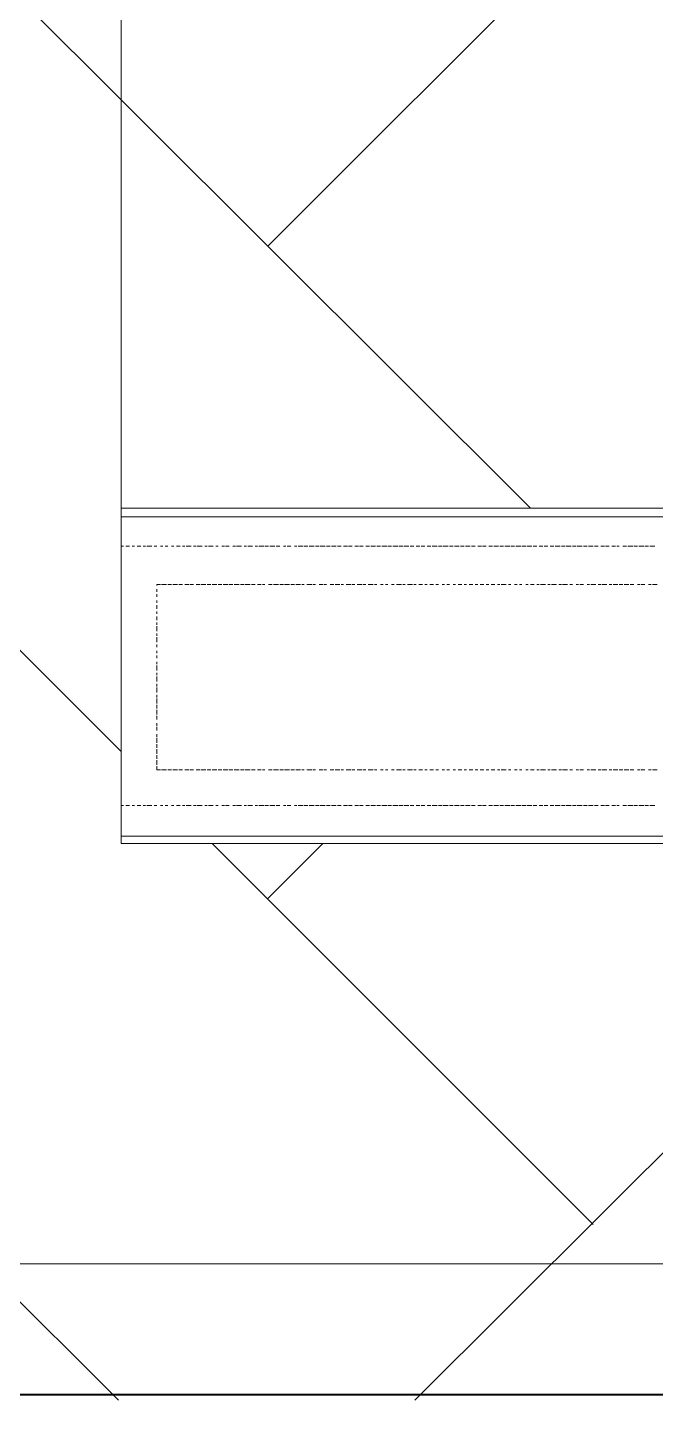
# Model space of a CAD drawing. Header units: millimetres. Extents: x 2928 to 3112, y 1220 to 1280.
# Drawn here: x 2942.613 to 2943.464, y 1264.538 to 1266.406 of the extents above; entities that cross this region are included whole.
import ezdxf

# ---------------------------------------------------------------- set-up
doc = ezdxf.new("R2010")
doc.units = ezdxf.units.MM

msp = doc.modelspace()

# ---------------------------------------------------------------- linework, layer by layer
at = {"color": 253, "linetype": 'Continuous', "lineweight": 5, "true_color": 0x9a9a9a}
for points in [[(2942.73967, 1265.5973), (2942.73967, 1267.99067), (2942.73967, 1267.99067)], [(2942.73967, 1265.58897), (2942.73967, 1267.98234), (2942.73967, 1267.98234)], [(2942.73967, 1265.7423), (2944.7547, 1265.7423), (2944.7547, 1265.7423)], [(2942.73967, 1265.30896), (2944.7547, 1265.30896), (2944.7547, 1265.30896)], [(2954.67317, 1264.72896), (2939.59296, 1264.72896), (2939.59296, 1264.72896)]]:
    msp.add_lwpolyline(points, dxfattribs=at)
at = {"color": 9, "linetype": 'Continuous', "lineweight": 13, "true_color": 0xbababa}
for points in [[(2942.93801, 1266.10898), (2944.14302, 1267.31399), (2944.14302, 1267.31399)], [(2943.29468, 1265.75397), (2942.05466, 1266.99232), (2942.05466, 1266.99232)], [(2942.73967, 1265.42397), (2942.05466, 1266.10898), (2942.05466, 1266.10898)], [(2943.37968, 1264.78229), (2942.86301, 1265.29896), (2942.86301, 1265.29896)], [(2942.93801, 1265.22396), (2943.01301, 1265.29896), (2943.01301, 1265.29896)], [(2943.13801, 1264.54395), (2943.89469, 1265.29896), (2943.89469, 1265.29896)], [(2942.73634, 1264.54395), (2942.05466, 1265.22396), (2942.05466, 1265.22396)]]:
    msp.add_lwpolyline(points, dxfattribs=at)
at = {"color": 7, "linetype": 'Continuous', "lineweight": 20, "true_color": 0x000007}
msp.add_lwpolyline([(2942.73967, 1265.75397), (2944.7547, 1265.75397), (2944.7547, 1265.29896), (2942.73967, 1265.29896)], close=True, dxfattribs=at)
at = {"color": 252, "linetype": 'Continuous', "lineweight": 13, "true_color": 0x989898}
for points in [[(2942.73967, 1265.7023), (2942.743, 1265.7023), (2942.743, 1265.7023)], [(2942.74634, 1265.7023), (2942.75134, 1265.7023), (2942.75134, 1265.7023)], [(2942.75467, 1265.7023), (2942.758, 1265.7023), (2942.758, 1265.7023)], [(2942.76134, 1265.7023), (2942.76634, 1265.7023), (2942.76634, 1265.7023)], [(2942.76967, 1265.7023), (2942.773, 1265.7023), (2942.773, 1265.7023)], [(2942.77467, 1265.7023), (2942.78134, 1265.7023), (2942.78134, 1265.7023)], [(2942.78467, 1265.7023), (2942.788, 1265.7023), (2942.788, 1265.7023)], [(2942.793, 1265.7023), (2942.79634, 1265.7023), (2942.79634, 1265.7023)], [(2942.79967, 1265.7023), (2942.80301, 1265.7023), (2942.80301, 1265.7023)], [(2942.80801, 1265.7023), (2942.81134, 1265.7023), (2942.81134, 1265.7023)], [(2942.81467, 1265.7023), (2942.81967, 1265.7023), (2942.81967, 1265.7023)], [(2942.82301, 1265.7023), (2942.82634, 1265.7023), (2942.82634, 1265.7023)], [(2942.82801, 1265.7023), (2942.83467, 1265.7023), (2942.83467, 1265.7023)], [(2942.83801, 1265.7023), (2942.84134, 1265.7023), (2942.84134, 1265.7023)], [(2942.84301, 1265.7023), (2942.84967, 1265.7023), (2942.84967, 1265.7023)], [(2942.85301, 1265.7023), (2942.85634, 1265.7023), (2942.85634, 1265.7023)], [(2942.85801, 1265.7023), (2942.86467, 1265.7023), (2942.86467, 1265.7023)], [(2942.86801, 1265.7023), (2942.87134, 1265.7023), (2942.87134, 1265.7023)], [(2942.87634, 1265.7023), (2942.87967, 1265.7023), (2942.87967, 1265.7023)], [(2942.88134, 1265.7023), (2942.88634, 1265.7023), (2942.88634, 1265.7023)], [(2942.89134, 1265.7023), (2942.89467, 1265.7023), (2942.89467, 1265.7023)], [(2942.89634, 1265.7023), (2942.90301, 1265.7023), (2942.90301, 1265.7023)], [(2942.90634, 1265.7023), (2942.90967, 1265.7023), (2942.90967, 1265.7023)], [(2942.91134, 1265.7023), (2942.91801, 1265.7023), (2942.91801, 1265.7023)], [(2942.92134, 1265.7023), (2942.92467, 1265.7023), (2942.92467, 1265.7023)], [(2942.92634, 1265.7023), (2942.93301, 1265.7023), (2942.93301, 1265.7023)], [(2942.93467, 1265.7023), (2942.93967, 1265.7023), (2942.93967, 1265.7023)], [(2942.94134, 1265.7023), (2942.94801, 1265.7023), (2942.94801, 1265.7023)], [(2942.94967, 1265.7023), (2942.95467, 1265.7023), (2942.95467, 1265.7023)], [(2942.95967, 1265.7023), (2942.96301, 1265.7023), (2942.96301, 1265.7023)], [(2942.96467, 1265.7023), (2942.96967, 1265.7023), (2942.96967, 1265.7023)], [(2942.97467, 1265.7023), (2942.97801, 1265.7023), (2942.97801, 1265.7023)], [(2942.97967, 1265.7023), (2942.98634, 1265.7023), (2942.98634, 1265.7023)], [(2942.98801, 1265.7023), (2942.99301, 1265.7023), (2942.99301, 1265.7023)], [(2942.99467, 1265.7023), (2943.00134, 1265.7023), (2943.00134, 1265.7023)], [(2943.00301, 1265.7023), (2943.00801, 1265.7023), (2943.00801, 1265.7023)], [(2943.00967, 1265.7023), (2943.01634, 1265.7023), (2943.01634, 1265.7023)], [(2943.01801, 1265.7023), (2943.02301, 1265.7023), (2943.02301, 1265.7023)], [(2943.02467, 1265.7023), (2943.03134, 1265.7023), (2943.03134, 1265.7023)], [(2943.03301, 1265.7023), (2943.03801, 1265.7023), (2943.03801, 1265.7023)], [(2943.04134, 1265.7023), (2943.04634, 1265.7023), (2943.04634, 1265.7023)], [(2943.04801, 1265.7023), (2943.05301, 1265.7023), (2943.05301, 1265.7023)], [(2943.05634, 1265.7023), (2943.06134, 1265.7023), (2943.06134, 1265.7023)], [(2943.06301, 1265.7023), (2943.06801, 1265.7023), (2943.06801, 1265.7023)], [(2943.07134, 1265.7023), (2943.07634, 1265.7023), (2943.07634, 1265.7023)], [(2943.07801, 1265.7023), (2943.08468, 1265.7023), (2943.08468, 1265.7023)], [(2943.08634, 1265.7023), (2943.09134, 1265.7023), (2943.09134, 1265.7023)], [(2943.09301, 1265.7023), (2943.09968, 1265.7023), (2943.09968, 1265.7023)], [(2943.10134, 1265.7023), (2943.10634, 1265.7023), (2943.10634, 1265.7023)], [(2943.10801, 1265.7023), (2943.11468, 1265.7023), (2943.11468, 1265.7023)], [(2943.11634, 1265.7023), (2943.12134, 1265.7023), (2943.12134, 1265.7023)], [(2943.12301, 1265.7023), (2943.12968, 1265.7023), (2943.12968, 1265.7023)], [(2943.13134, 1265.7023), (2943.13634, 1265.7023), (2943.13634, 1265.7023)], [(2943.13968, 1265.7023), (2943.14468, 1265.7023), (2943.14468, 1265.7023)], [(2943.14634, 1265.7023), (2943.15134, 1265.7023), (2943.15134, 1265.7023)], [(2943.15468, 1265.7023), (2943.15968, 1265.7023), (2943.15968, 1265.7023)], [(2943.16134, 1265.7023), (2943.16801, 1265.7023), (2943.16801, 1265.7023)], [(2943.16968, 1265.7023), (2943.17468, 1265.7023), (2943.17468, 1265.7023)], [(2943.17634, 1265.7023), (2943.18301, 1265.7023), (2943.18301, 1265.7023)], [(2943.18468, 1265.7023), (2943.18968, 1265.7023), (2943.18968, 1265.7023)], [(2943.19134, 1265.7023), (2943.19801, 1265.7023), (2943.19801, 1265.7023)], [(2943.19968, 1265.7023), (2943.20468, 1265.7023), (2943.20468, 1265.7023)], [(2943.20634, 1265.7023), (2943.21301, 1265.7023), (2943.21301, 1265.7023)], [(2943.21468, 1265.7023), (2943.21968, 1265.7023), (2943.21968, 1265.7023)], [(2943.22301, 1265.7023), (2943.22801, 1265.7023), (2943.22801, 1265.7023)], [(2943.22968, 1265.7023), (2943.23468, 1265.7023), (2943.23468, 1265.7023)], [(2943.23801, 1265.7023), (2943.24301, 1265.7023), (2943.24301, 1265.7023)], [(2943.24468, 1265.7023), (2943.25134, 1265.7023), (2943.25134, 1265.7023)], [(2943.25301, 1265.7023), (2943.25801, 1265.7023), (2943.25801, 1265.7023)], [(2943.25968, 1265.7023), (2943.26635, 1265.7023), (2943.26635, 1265.7023)], [(2943.26801, 1265.7023), (2943.27301, 1265.7023), (2943.27301, 1265.7023)], [(2943.27468, 1265.7023), (2943.28135, 1265.7023), (2943.28135, 1265.7023)], [(2943.28301, 1265.7023), (2943.28801, 1265.7023), (2943.28801, 1265.7023)], [(2943.28968, 1265.7023), (2943.29635, 1265.7023), (2943.29635, 1265.7023)], [(2943.29801, 1265.7023), (2943.30301, 1265.7023), (2943.30301, 1265.7023)], [(2943.30635, 1265.7023), (2943.31135, 1265.7023), (2943.31135, 1265.7023)], [(2943.31301, 1265.7023), (2943.31801, 1265.7023), (2943.31801, 1265.7023)], [(2943.32135, 1265.7023), (2943.32635, 1265.7023), (2943.32635, 1265.7023)], [(2943.32801, 1265.7023), (2943.33468, 1265.7023), (2943.33468, 1265.7023)], [(2943.33635, 1265.7023), (2943.34135, 1265.7023), (2943.34135, 1265.7023)], [(2943.34301, 1265.7023), (2943.34968, 1265.7023), (2943.34968, 1265.7023)], [(2943.35135, 1265.7023), (2943.35635, 1265.7023), (2943.35635, 1265.7023)], [(2943.35801, 1265.7023), (2943.36468, 1265.7023), (2943.36468, 1265.7023)], [(2943.36635, 1265.7023), (2943.37135, 1265.7023), (2943.37135, 1265.7023)], [(2943.37301, 1265.7023), (2943.37968, 1265.7023), (2943.37968, 1265.7023)], [(2943.38135, 1265.7023), (2943.38635, 1265.7023), (2943.38635, 1265.7023)], [(2943.38968, 1265.7023), (2943.39468, 1265.7023), (2943.39468, 1265.7023)], [(2943.39635, 1265.7023), (2943.40135, 1265.7023), (2943.40135, 1265.7023)], [(2943.40468, 1265.7023), (2943.40968, 1265.7023), (2943.40968, 1265.7023)], [(2943.41135, 1265.7023), (2943.41468, 1265.7023), (2943.41468, 1265.7023)], [(2943.41968, 1265.7023), (2943.42468, 1265.7023), (2943.42468, 1265.7023)], [(2943.42635, 1265.7023), (2943.43301, 1265.7023), (2943.43301, 1265.7023)], [(2943.43468, 1265.7023), (2943.43968, 1265.7023), (2943.43968, 1265.7023)], [(2943.44135, 1265.7023), (2943.44801, 1265.7023), (2943.44801, 1265.7023)], [(2943.44968, 1265.7023), (2943.45468, 1265.7023), (2943.45468, 1265.7023)], [(2943.45635, 1265.7023), (2943.46301, 1265.7023), (2943.46301, 1265.7023)], [(2942.788, 1265.64897), (2942.788, 1265.65064), (2942.793, 1265.65064)], [(2942.788, 1265.64064), (2942.788, 1265.64397), (2942.788, 1265.64397)], [(2942.79467, 1265.65064), (2942.80134, 1265.65064), (2942.80134, 1265.65064)], [(2942.80301, 1265.65064), (2942.80801, 1265.65064), (2942.80801, 1265.65064)], [(2942.80967, 1265.65064), (2942.81634, 1265.65064), (2942.81634, 1265.65064)], [(2942.81801, 1265.65064), (2942.82301, 1265.65064), (2942.82301, 1265.65064)], [(2942.82634, 1265.65064), (2942.83134, 1265.65064), (2942.83134, 1265.65064)], [(2942.83301, 1265.65064), (2942.83801, 1265.65064), (2942.83801, 1265.65064)], [(2942.84134, 1265.65064), (2942.84634, 1265.65064), (2942.84634, 1265.65064)], [(2942.84801, 1265.65064), (2942.85467, 1265.65064), (2942.85467, 1265.65064)], [(2942.85634, 1265.65064), (2942.86134, 1265.65064), (2942.86134, 1265.65064)], [(2942.86301, 1265.65064), (2942.86967, 1265.65064), (2942.86967, 1265.65064)], [(2942.87134, 1265.65064), (2942.87634, 1265.65064), (2942.87634, 1265.65064)], [(2942.87801, 1265.65064), (2942.88467, 1265.65064), (2942.88467, 1265.65064)], [(2942.88634, 1265.65064), (2942.89134, 1265.65064), (2942.89134, 1265.65064)], [(2942.89301, 1265.65064), (2942.89967, 1265.65064), (2942.89967, 1265.65064)], [(2942.90134, 1265.65064), (2942.90634, 1265.65064), (2942.90634, 1265.65064)], [(2942.90801, 1265.65064), (2942.91467, 1265.65064), (2942.91467, 1265.65064)], [(2942.91634, 1265.65064), (2942.92134, 1265.65064), (2942.92134, 1265.65064)], [(2942.92467, 1265.65064), (2942.92967, 1265.65064), (2942.92967, 1265.65064)], [(2942.93134, 1265.65064), (2942.93467, 1265.65064), (2942.93467, 1265.65064)], [(2942.93967, 1265.65064), (2942.94467, 1265.65064), (2942.94467, 1265.65064)], [(2942.94634, 1265.65064), (2942.95301, 1265.65064), (2942.95301, 1265.65064)], [(2942.95467, 1265.65064), (2942.95967, 1265.65064), (2942.95967, 1265.65064)], [(2942.96134, 1265.65064), (2942.96801, 1265.65064), (2942.96801, 1265.65064)], [(2942.96967, 1265.65064), (2942.97467, 1265.65064), (2942.97467, 1265.65064)], [(2942.97634, 1265.65064), (2942.98301, 1265.65064), (2942.98301, 1265.65064)], [(2942.98467, 1265.65064), (2942.98801, 1265.65064), (2942.98801, 1265.65064)], [(2942.99134, 1265.65064), (2942.99801, 1265.65064), (2942.99801, 1265.65064)], [(2942.99967, 1265.65064), (2943.00301, 1265.65064), (2943.00301, 1265.65064)], [(2943.00801, 1265.65064), (2943.01301, 1265.65064), (2943.01301, 1265.65064)], [(2943.01467, 1265.65064), (2943.01801, 1265.65064), (2943.01801, 1265.65064)], [(2943.02301, 1265.65064), (2943.02801, 1265.65064), (2943.02801, 1265.65064)], [(2943.02968, 1265.65064), (2943.03634, 1265.65064), (2943.03634, 1265.65064)], [(2943.03801, 1265.65064), (2943.04134, 1265.65064), (2943.04134, 1265.65064)], [(2943.04468, 1265.65064), (2943.05134, 1265.65064), (2943.05134, 1265.65064)], [(2943.05301, 1265.65064), (2943.05634, 1265.65064), (2943.05634, 1265.65064)], [(2943.05968, 1265.65064), (2943.06634, 1265.65064), (2943.06634, 1265.65064)], [(2943.06801, 1265.65064), (2943.07134, 1265.65064), (2943.07134, 1265.65064)], [(2943.07468, 1265.65064), (2943.08134, 1265.65064), (2943.08134, 1265.65064)], [(2943.08301, 1265.65064), (2943.08634, 1265.65064), (2943.08634, 1265.65064)], [(2943.09134, 1265.65064), (2943.09468, 1265.65064), (2943.09468, 1265.65064)], [(2943.09801, 1265.65064), (2943.10134, 1265.65064), (2943.10134, 1265.65064)], [(2943.10634, 1265.65064), (2943.10968, 1265.65064), (2943.10968, 1265.65064)], [(2943.11301, 1265.65064), (2943.11968, 1265.65064), (2943.11968, 1265.65064)], [(2943.12134, 1265.65064), (2943.12468, 1265.65064), (2943.12468, 1265.65064)], [(2943.12801, 1265.65064), (2943.13468, 1265.65064), (2943.13468, 1265.65064)], [(2943.13634, 1265.65064), (2943.13968, 1265.65064), (2943.13968, 1265.65064)], [(2943.14301, 1265.65064), (2943.14801, 1265.65064), (2943.14801, 1265.65064)], [(2943.15134, 1265.65064), (2943.15468, 1265.65064), (2943.15468, 1265.65064)], [(2943.15801, 1265.65064), (2943.16301, 1265.65064), (2943.16301, 1265.65064)], [(2943.16634, 1265.65064), (2943.16968, 1265.65064), (2943.16968, 1265.65064)], [(2943.17468, 1265.65064), (2943.17801, 1265.65064), (2943.17801, 1265.65064)], [(2943.18134, 1265.65064), (2943.18468, 1265.65064), (2943.18468, 1265.65064)], [(2943.18968, 1265.65064), (2943.19301, 1265.65064), (2943.19301, 1265.65064)], [(2943.19634, 1265.65064), (2943.20134, 1265.65064), (2943.20134, 1265.65064)], [(2943.20468, 1265.65064), (2943.20801, 1265.65064), (2943.20801, 1265.65064)], [(2943.21134, 1265.65064), (2943.21634, 1265.65064), (2943.21634, 1265.65064)], [(2943.21968, 1265.65064), (2943.22301, 1265.65064), (2943.22301, 1265.65064)], [(2943.22634, 1265.65064), (2943.23134, 1265.65064), (2943.23134, 1265.65064)], [(2943.23468, 1265.65064), (2943.23801, 1265.65064), (2943.23801, 1265.65064)], [(2943.24134, 1265.65064), (2943.24634, 1265.65064), (2943.24634, 1265.65064)], [(2943.24968, 1265.65064), (2943.25301, 1265.65064), (2943.25301, 1265.65064)], [(2943.25468, 1265.65064), (2943.26135, 1265.65064), (2943.26135, 1265.65064)], [(2943.26468, 1265.65064), (2943.26801, 1265.65064), (2943.26801, 1265.65064)], [(2943.27301, 1265.65064), (2943.27635, 1265.65064), (2943.27635, 1265.65064)], [(2943.27968, 1265.65064), (2943.28301, 1265.65064), (2943.28301, 1265.65064)], [(2943.28801, 1265.65064), (2943.29135, 1265.65064), (2943.29135, 1265.65064)], [(2943.29468, 1265.65064), (2943.29968, 1265.65064), (2943.29968, 1265.65064)], [(2943.30301, 1265.65064), (2943.30635, 1265.65064), (2943.30635, 1265.65064)], [(2943.30801, 1265.65064), (2943.31468, 1265.65064), (2943.31468, 1265.65064)], [(2943.31801, 1265.65064), (2943.32135, 1265.65064), (2943.32135, 1265.65064)], [(2943.32301, 1265.65064), (2943.32968, 1265.65064), (2943.32968, 1265.65064)], [(2943.33301, 1265.65064), (2943.33635, 1265.65064), (2943.33635, 1265.65064)], [(2943.33801, 1265.65064), (2943.34468, 1265.65064), (2943.34468, 1265.65064)], [(2943.34801, 1265.65064), (2943.35135, 1265.65064), (2943.35135, 1265.65064)], [(2943.35635, 1265.65064), (2943.35968, 1265.65064), (2943.35968, 1265.65064)], [(2943.36135, 1265.65064), (2943.36635, 1265.65064), (2943.36635, 1265.65064)], [(2943.37135, 1265.65064), (2943.37468, 1265.65064), (2943.37468, 1265.65064)], [(2943.37635, 1265.65064), (2943.38301, 1265.65064), (2943.38301, 1265.65064)], [(2943.38635, 1265.65064), (2943.38968, 1265.65064), (2943.38968, 1265.65064)], [(2943.39135, 1265.65064), (2943.39801, 1265.65064), (2943.39801, 1265.65064)], [(2943.40135, 1265.65064), (2943.40468, 1265.65064), (2943.40468, 1265.65064)], [(2943.40635, 1265.65064), (2943.41301, 1265.65064), (2943.41301, 1265.65064)], [(2943.41468, 1265.65064), (2943.41968, 1265.65064), (2943.41968, 1265.65064)], [(2943.42135, 1265.65064), (2943.42801, 1265.65064), (2943.42801, 1265.65064)], [(2943.42968, 1265.65064), (2943.43468, 1265.65064), (2943.43468, 1265.65064)], [(2943.43968, 1265.65064), (2943.44301, 1265.65064), (2943.44301, 1265.65064)], [(2943.44468, 1265.65064), (2943.44968, 1265.65064), (2943.44968, 1265.65064)], [(2943.45468, 1265.65064), (2943.45801, 1265.65064), (2943.45801, 1265.65064)], [(2943.45968, 1265.65064), (2943.46635, 1265.65064), (2943.46635, 1265.65064)], [(2942.788, 1265.63397), (2942.788, 1265.6373), (2942.788, 1265.6373)], [(2942.788, 1265.62564), (2942.788, 1265.62897), (2942.788, 1265.62897)], [(2942.788, 1265.6173), (2942.788, 1265.6223), (2942.788, 1265.6223)], [(2942.788, 1265.61064), (2942.788, 1265.61397), (2942.788, 1265.61397)], [(2942.788, 1265.6023), (2942.788, 1265.6073), (2942.788, 1265.6073)], [(2942.788, 1265.59564), (2942.788, 1265.59897), (2942.788, 1265.59897)], [(2942.788, 1265.5873), (2942.788, 1265.59397), (2942.788, 1265.59397)], [(2942.788, 1265.58064), (2942.788, 1265.58397), (2942.788, 1265.58397)], [(2942.788, 1265.5723), (2942.788, 1265.57897), (2942.788, 1265.57897)], [(2942.788, 1265.56564), (2942.788, 1265.56897), (2942.788, 1265.56897)], [(2942.788, 1265.5573), (2942.788, 1265.56063), (2942.788, 1265.56063)], [(2942.788, 1265.55063), (2942.788, 1265.55397), (2942.788, 1265.55397)], [(2942.788, 1265.5423), (2942.788, 1265.54563), (2942.788, 1265.54563)], [(2942.788, 1265.53397), (2942.788, 1265.54063), (2942.788, 1265.54063)], [(2942.788, 1265.5273), (2942.788, 1265.53063), (2942.788, 1265.53063)], [(2942.788, 1265.51897), (2942.788, 1265.52563), (2942.788, 1265.52563)], [(2942.788, 1265.5123), (2942.788, 1265.51563), (2942.788, 1265.51563)], [(2942.788, 1265.50397), (2942.788, 1265.51063), (2942.788, 1265.51063)], [(2942.788, 1265.4973), (2942.788, 1265.50063), (2942.788, 1265.50063)], [(2942.788, 1265.48897), (2942.788, 1265.49563), (2942.788, 1265.49563)], [(2942.788, 1265.4823), (2942.788, 1265.4873), (2942.788, 1265.4873)], [(2942.788, 1265.47397), (2942.788, 1265.48063), (2942.788, 1265.48063)], [(2942.788, 1265.4673), (2942.788, 1265.4723), (2942.788, 1265.4723)], [(2942.788, 1265.45897), (2942.788, 1265.4623), (2942.788, 1265.4623)], [(2942.788, 1265.4523), (2942.788, 1265.4573), (2942.788, 1265.4573)], [(2942.788, 1265.44397), (2942.788, 1265.4473), (2942.788, 1265.4473)], [(2942.788, 1265.43563), (2942.788, 1265.4423), (2942.788, 1265.4423)], [(2942.788, 1265.42897), (2942.788, 1265.43397), (2942.788, 1265.43397)], [(2942.788, 1265.42063), (2942.788, 1265.4273), (2942.788, 1265.4273)], [(2942.788, 1265.41397), (2942.788, 1265.41897), (2942.788, 1265.41897)], [(2942.788, 1265.40563), (2942.788, 1265.4123), (2942.788, 1265.4123)], [(2942.793, 1265.39897), (2942.788, 1265.39897), (2942.788, 1265.40397)], [(2942.80134, 1265.39897), (2942.79467, 1265.39897), (2942.79467, 1265.39897)], [(2942.80801, 1265.39897), (2942.80301, 1265.39897), (2942.80301, 1265.39897)], [(2942.81634, 1265.39897), (2942.80967, 1265.39897), (2942.80967, 1265.39897)], [(2942.82301, 1265.39897), (2942.81801, 1265.39897), (2942.81801, 1265.39897)], [(2942.83134, 1265.39897), (2942.82634, 1265.39897), (2942.82634, 1265.39897)], [(2942.83801, 1265.39897), (2942.83301, 1265.39897), (2942.83301, 1265.39897)], [(2942.84634, 1265.39897), (2942.84134, 1265.39897), (2942.84134, 1265.39897)], [(2942.85467, 1265.39897), (2942.84801, 1265.39897), (2942.84801, 1265.39897)], [(2942.86134, 1265.39897), (2942.85634, 1265.39897), (2942.85634, 1265.39897)], [(2942.86967, 1265.39897), (2942.86301, 1265.39897), (2942.86301, 1265.39897)], [(2942.87634, 1265.39897), (2942.87134, 1265.39897), (2942.87134, 1265.39897)], [(2942.88467, 1265.39897), (2942.87801, 1265.39897), (2942.87801, 1265.39897)], [(2942.89134, 1265.39897), (2942.88634, 1265.39897), (2942.88634, 1265.39897)], [(2942.89967, 1265.39897), (2942.89301, 1265.39897), (2942.89301, 1265.39897)], [(2942.90634, 1265.39897), (2942.90134, 1265.39897), (2942.90134, 1265.39897)], [(2942.91467, 1265.39897), (2942.90801, 1265.39897), (2942.90801, 1265.39897)], [(2942.92134, 1265.39897), (2942.91634, 1265.39897), (2942.91634, 1265.39897)], [(2942.92967, 1265.39897), (2942.92467, 1265.39897), (2942.92467, 1265.39897)], [(2942.93467, 1265.39897), (2942.93134, 1265.39897), (2942.93134, 1265.39897)], [(2942.94467, 1265.39897), (2942.93967, 1265.39897), (2942.93967, 1265.39897)], [(2942.95301, 1265.39897), (2942.94634, 1265.39897), (2942.94634, 1265.39897)], [(2942.95967, 1265.39897), (2942.95467, 1265.39897), (2942.95467, 1265.39897)], [(2942.96801, 1265.39897), (2942.96134, 1265.39897), (2942.96134, 1265.39897)], [(2942.97467, 1265.39897), (2942.96967, 1265.39897), (2942.96967, 1265.39897)], [(2942.98301, 1265.39897), (2942.97634, 1265.39897), (2942.97634, 1265.39897)], [(2942.98801, 1265.39897), (2942.98467, 1265.39897), (2942.98467, 1265.39897)], [(2942.99801, 1265.39897), (2942.99134, 1265.39897), (2942.99134, 1265.39897)], [(2943.00301, 1265.39897), (2942.99967, 1265.39897), (2942.99967, 1265.39897)], [(2943.01301, 1265.39897), (2943.00801, 1265.39897), (2943.00801, 1265.39897)], [(2943.01801, 1265.39897), (2943.01467, 1265.39897), (2943.01467, 1265.39897)], [(2943.02801, 1265.39897), (2943.02301, 1265.39897), (2943.02301, 1265.39897)], [(2943.03634, 1265.39897), (2943.02968, 1265.39897), (2943.02968, 1265.39897)], [(2943.04134, 1265.39897), (2943.03801, 1265.39897), (2943.03801, 1265.39897)], [(2943.05134, 1265.39897), (2943.04468, 1265.39897), (2943.04468, 1265.39897)], [(2943.05634, 1265.39897), (2943.05301, 1265.39897), (2943.05301, 1265.39897)], [(2943.06634, 1265.39897), (2943.05968, 1265.39897), (2943.05968, 1265.39897)], [(2943.07134, 1265.39897), (2943.06801, 1265.39897), (2943.06801, 1265.39897)], [(2943.08134, 1265.39897), (2943.07468, 1265.39897), (2943.07468, 1265.39897)], [(2943.08634, 1265.39897), (2943.08301, 1265.39897), (2943.08301, 1265.39897)], [(2943.09468, 1265.39897), (2943.09134, 1265.39897), (2943.09134, 1265.39897)], [(2943.10134, 1265.39897), (2943.09801, 1265.39897), (2943.09801, 1265.39897)], [(2943.10968, 1265.39897), (2943.10634, 1265.39897), (2943.10634, 1265.39897)], [(2943.11968, 1265.39897), (2943.11301, 1265.39897), (2943.11301, 1265.39897)], [(2943.12468, 1265.39897), (2943.12134, 1265.39897), (2943.12134, 1265.39897)], [(2943.13468, 1265.39897), (2943.12801, 1265.39897), (2943.12801, 1265.39897)], [(2943.13968, 1265.39897), (2943.13634, 1265.39897), (2943.13634, 1265.39897)], [(2943.14801, 1265.39897), (2943.14301, 1265.39897), (2943.14301, 1265.39897)], [(2943.15468, 1265.39897), (2943.15134, 1265.39897), (2943.15134, 1265.39897)], [(2943.16301, 1265.39897), (2943.15801, 1265.39897), (2943.15801, 1265.39897)], [(2943.16968, 1265.39897), (2943.16634, 1265.39897), (2943.16634, 1265.39897)], [(2943.17801, 1265.39897), (2943.17468, 1265.39897), (2943.17468, 1265.39897)], [(2943.18468, 1265.39897), (2943.18134, 1265.39897), (2943.18134, 1265.39897)], [(2943.19301, 1265.39897), (2943.18968, 1265.39897), (2943.18968, 1265.39897)], [(2943.20134, 1265.39897), (2943.19634, 1265.39897), (2943.19634, 1265.39897)], [(2943.20801, 1265.39897), (2943.20468, 1265.39897), (2943.20468, 1265.39897)], [(2943.21634, 1265.39897), (2943.21134, 1265.39897), (2943.21134, 1265.39897)], [(2943.22301, 1265.39897), (2943.21968, 1265.39897), (2943.21968, 1265.39897)], [(2943.23134, 1265.39897), (2943.22634, 1265.39897), (2943.22634, 1265.39897)], [(2943.23801, 1265.39897), (2943.23468, 1265.39897), (2943.23468, 1265.39897)], [(2943.24634, 1265.39897), (2943.24134, 1265.39897), (2943.24134, 1265.39897)], [(2943.25301, 1265.39897), (2943.24968, 1265.39897), (2943.24968, 1265.39897)], [(2943.26135, 1265.39897), (2943.25468, 1265.39897), (2943.25468, 1265.39897)], [(2943.26801, 1265.39897), (2943.26468, 1265.39897), (2943.26468, 1265.39897)], [(2943.27635, 1265.39897), (2943.27301, 1265.39897), (2943.27301, 1265.39897)], [(2943.28301, 1265.39897), (2943.27968, 1265.39897), (2943.27968, 1265.39897)], [(2943.29135, 1265.39897), (2943.28801, 1265.39897), (2943.28801, 1265.39897)], [(2943.29968, 1265.39897), (2943.29468, 1265.39897), (2943.29468, 1265.39897)], [(2943.30635, 1265.39897), (2943.30301, 1265.39897), (2943.30301, 1265.39897)], [(2943.31468, 1265.39897), (2943.30801, 1265.39897), (2943.30801, 1265.39897)], [(2943.32135, 1265.39897), (2943.31801, 1265.39897), (2943.31801, 1265.39897)], [(2943.32968, 1265.39897), (2943.32301, 1265.39897), (2943.32301, 1265.39897)], [(2943.33635, 1265.39897), (2943.33301, 1265.39897), (2943.33301, 1265.39897)], [(2943.34468, 1265.39897), (2943.33801, 1265.39897), (2943.33801, 1265.39897)], [(2943.35135, 1265.39897), (2943.34801, 1265.39897), (2943.34801, 1265.39897)], [(2943.35968, 1265.39897), (2943.35635, 1265.39897), (2943.35635, 1265.39897)], [(2943.36635, 1265.39897), (2943.36135, 1265.39897), (2943.36135, 1265.39897)], [(2943.37468, 1265.39897), (2943.37135, 1265.39897), (2943.37135, 1265.39897)], [(2943.38301, 1265.39897), (2943.37635, 1265.39897), (2943.37635, 1265.39897)], [(2943.38968, 1265.39897), (2943.38635, 1265.39897), (2943.38635, 1265.39897)], [(2943.39801, 1265.39897), (2943.39135, 1265.39897), (2943.39135, 1265.39897)], [(2943.40468, 1265.39897), (2943.40135, 1265.39897), (2943.40135, 1265.39897)], [(2943.41301, 1265.39897), (2943.40635, 1265.39897), (2943.40635, 1265.39897)], [(2943.41968, 1265.39897), (2943.41468, 1265.39897), (2943.41468, 1265.39897)], [(2943.42801, 1265.39897), (2943.42135, 1265.39897), (2943.42135, 1265.39897)], [(2943.43468, 1265.39897), (2943.42968, 1265.39897), (2943.42968, 1265.39897)], [(2943.44301, 1265.39897), (2943.43968, 1265.39897), (2943.43968, 1265.39897)], [(2943.44968, 1265.39897), (2943.44468, 1265.39897), (2943.44468, 1265.39897)], [(2943.45801, 1265.39897), (2943.45468, 1265.39897), (2943.45468, 1265.39897)], [(2943.46635, 1265.39897), (2943.45968, 1265.39897), (2943.45968, 1265.39897)], [(2942.743, 1265.35063), (2942.73967, 1265.35063), (2942.73967, 1265.35063)], [(2942.75134, 1265.35063), (2942.74634, 1265.35063), (2942.74634, 1265.35063)], [(2942.758, 1265.35063), (2942.75467, 1265.35063), (2942.75467, 1265.35063)], [(2942.76634, 1265.35063), (2942.76134, 1265.35063), (2942.76134, 1265.35063)], [(2942.773, 1265.35063), (2942.76967, 1265.35063), (2942.76967, 1265.35063)], [(2942.78134, 1265.35063), (2942.77467, 1265.35063), (2942.77467, 1265.35063)], [(2942.788, 1265.35063), (2942.78467, 1265.35063), (2942.78467, 1265.35063)], [(2942.79634, 1265.35063), (2942.793, 1265.35063), (2942.793, 1265.35063)], [(2942.80301, 1265.35063), (2942.79967, 1265.35063), (2942.79967, 1265.35063)], [(2942.81134, 1265.35063), (2942.80801, 1265.35063), (2942.80801, 1265.35063)], [(2942.81967, 1265.35063), (2942.81467, 1265.35063), (2942.81467, 1265.35063)], [(2942.82634, 1265.35063), (2942.82301, 1265.35063), (2942.82301, 1265.35063)], [(2942.83467, 1265.35063), (2942.82801, 1265.35063), (2942.82801, 1265.35063)], [(2942.84134, 1265.35063), (2942.83801, 1265.35063), (2942.83801, 1265.35063)], [(2942.84967, 1265.35063), (2942.84301, 1265.35063), (2942.84301, 1265.35063)], [(2942.85634, 1265.35063), (2942.85301, 1265.35063), (2942.85301, 1265.35063)], [(2942.86467, 1265.35063), (2942.85801, 1265.35063), (2942.85801, 1265.35063)], [(2942.87134, 1265.35063), (2942.86801, 1265.35063), (2942.86801, 1265.35063)], [(2942.87967, 1265.35063), (2942.87634, 1265.35063), (2942.87634, 1265.35063)], [(2942.88634, 1265.35063), (2942.88134, 1265.35063), (2942.88134, 1265.35063)], [(2942.89467, 1265.35063), (2942.89134, 1265.35063), (2942.89134, 1265.35063)], [(2942.90301, 1265.35063), (2942.89634, 1265.35063), (2942.89634, 1265.35063)], [(2942.90967, 1265.35063), (2942.90634, 1265.35063), (2942.90634, 1265.35063)], [(2942.91801, 1265.35063), (2942.91134, 1265.35063), (2942.91134, 1265.35063)], [(2942.92467, 1265.35063), (2942.92134, 1265.35063), (2942.92134, 1265.35063)], [(2942.93301, 1265.35063), (2942.92634, 1265.35063), (2942.92634, 1265.35063)], [(2942.93967, 1265.35063), (2942.93467, 1265.35063), (2942.93467, 1265.35063)], [(2942.94801, 1265.35063), (2942.94134, 1265.35063), (2942.94134, 1265.35063)], [(2942.95467, 1265.35063), (2942.94967, 1265.35063), (2942.94967, 1265.35063)], [(2942.96301, 1265.35063), (2942.95967, 1265.35063), (2942.95967, 1265.35063)], [(2942.96967, 1265.35063), (2942.96467, 1265.35063), (2942.96467, 1265.35063)], [(2942.97801, 1265.35063), (2942.97467, 1265.35063), (2942.97467, 1265.35063)], [(2942.98634, 1265.35063), (2942.97967, 1265.35063), (2942.97967, 1265.35063)], [(2942.99301, 1265.35063), (2942.98801, 1265.35063), (2942.98801, 1265.35063)], [(2943.00134, 1265.35063), (2942.99467, 1265.35063), (2942.99467, 1265.35063)], [(2943.00801, 1265.35063), (2943.00301, 1265.35063), (2943.00301, 1265.35063)], [(2943.01634, 1265.35063), (2943.00967, 1265.35063), (2943.00967, 1265.35063)], [(2943.02301, 1265.35063), (2943.01801, 1265.35063), (2943.01801, 1265.35063)], [(2943.03134, 1265.35063), (2943.02467, 1265.35063), (2943.02467, 1265.35063)], [(2943.03801, 1265.35063), (2943.03301, 1265.35063), (2943.03301, 1265.35063)], [(2943.04634, 1265.35063), (2943.04134, 1265.35063), (2943.04134, 1265.35063)], [(2943.05301, 1265.35063), (2943.04801, 1265.35063), (2943.04801, 1265.35063)], [(2943.06134, 1265.35063), (2943.05634, 1265.35063), (2943.05634, 1265.35063)], [(2943.06801, 1265.35063), (2943.06301, 1265.35063), (2943.06301, 1265.35063)], [(2943.07634, 1265.35063), (2943.07134, 1265.35063), (2943.07134, 1265.35063)], [(2943.08468, 1265.35063), (2943.07801, 1265.35063), (2943.07801, 1265.35063)], [(2943.09134, 1265.35063), (2943.08634, 1265.35063), (2943.08634, 1265.35063)], [(2943.09968, 1265.35063), (2943.09301, 1265.35063), (2943.09301, 1265.35063)], [(2943.10634, 1265.35063), (2943.10134, 1265.35063), (2943.10134, 1265.35063)], [(2943.11468, 1265.35063), (2943.10801, 1265.35063), (2943.10801, 1265.35063)], [(2943.12134, 1265.35063), (2943.11634, 1265.35063), (2943.11634, 1265.35063)], [(2943.12968, 1265.35063), (2943.12301, 1265.35063), (2943.12301, 1265.35063)], [(2943.13634, 1265.35063), (2943.13134, 1265.35063), (2943.13134, 1265.35063)], [(2943.14468, 1265.35063), (2943.13968, 1265.35063), (2943.13968, 1265.35063)], [(2943.15134, 1265.35063), (2943.14634, 1265.35063), (2943.14634, 1265.35063)], [(2943.15968, 1265.35063), (2943.15468, 1265.35063), (2943.15468, 1265.35063)], [(2943.16801, 1265.35063), (2943.16134, 1265.35063), (2943.16134, 1265.35063)], [(2943.17468, 1265.35063), (2943.16968, 1265.35063), (2943.16968, 1265.35063)], [(2943.18301, 1265.35063), (2943.17634, 1265.35063), (2943.17634, 1265.35063)], [(2943.18968, 1265.35063), (2943.18468, 1265.35063), (2943.18468, 1265.35063)], [(2943.19801, 1265.35063), (2943.19134, 1265.35063), (2943.19134, 1265.35063)], [(2943.20468, 1265.35063), (2943.19968, 1265.35063), (2943.19968, 1265.35063)], [(2943.21301, 1265.35063), (2943.20634, 1265.35063), (2943.20634, 1265.35063)], [(2943.21968, 1265.35063), (2943.21468, 1265.35063), (2943.21468, 1265.35063)], [(2943.22801, 1265.35063), (2943.22301, 1265.35063), (2943.22301, 1265.35063)], [(2943.23468, 1265.35063), (2943.22968, 1265.35063), (2943.22968, 1265.35063)], [(2943.24301, 1265.35063), (2943.23801, 1265.35063), (2943.23801, 1265.35063)], [(2943.25134, 1265.35063), (2943.24468, 1265.35063), (2943.24468, 1265.35063)], [(2943.25801, 1265.35063), (2943.25301, 1265.35063), (2943.25301, 1265.35063)], [(2943.26635, 1265.35063), (2943.25968, 1265.35063), (2943.25968, 1265.35063)], [(2943.27301, 1265.35063), (2943.26801, 1265.35063), (2943.26801, 1265.35063)], [(2943.28135, 1265.35063), (2943.27468, 1265.35063), (2943.27468, 1265.35063)], [(2943.28801, 1265.35063), (2943.28301, 1265.35063), (2943.28301, 1265.35063)], [(2943.29635, 1265.35063), (2943.28968, 1265.35063), (2943.28968, 1265.35063)], [(2943.30301, 1265.35063), (2943.29801, 1265.35063), (2943.29801, 1265.35063)], [(2943.31135, 1265.35063), (2943.30635, 1265.35063), (2943.30635, 1265.35063)], [(2943.31801, 1265.35063), (2943.31301, 1265.35063), (2943.31301, 1265.35063)], [(2943.32635, 1265.35063), (2943.32135, 1265.35063), (2943.32135, 1265.35063)], [(2943.33468, 1265.35063), (2943.32801, 1265.35063), (2943.32801, 1265.35063)], [(2943.34135, 1265.35063), (2943.33635, 1265.35063), (2943.33635, 1265.35063)], [(2943.34968, 1265.35063), (2943.34301, 1265.35063), (2943.34301, 1265.35063)], [(2943.35635, 1265.35063), (2943.35135, 1265.35063), (2943.35135, 1265.35063)], [(2943.36468, 1265.35063), (2943.35801, 1265.35063), (2943.35801, 1265.35063)], [(2943.37135, 1265.35063), (2943.36635, 1265.35063), (2943.36635, 1265.35063)], [(2943.37968, 1265.35063), (2943.37301, 1265.35063), (2943.37301, 1265.35063)], [(2943.38635, 1265.35063), (2943.38135, 1265.35063), (2943.38135, 1265.35063)], [(2943.39468, 1265.35063), (2943.38968, 1265.35063), (2943.38968, 1265.35063)], [(2943.40135, 1265.35063), (2943.39635, 1265.35063), (2943.39635, 1265.35063)], [(2943.40968, 1265.35063), (2943.40468, 1265.35063), (2943.40468, 1265.35063)], [(2943.41468, 1265.35063), (2943.41135, 1265.35063), (2943.41135, 1265.35063)], [(2943.42468, 1265.35063), (2943.41968, 1265.35063), (2943.41968, 1265.35063)], [(2943.43301, 1265.35063), (2943.42635, 1265.35063), (2943.42635, 1265.35063)], [(2943.43968, 1265.35063), (2943.43468, 1265.35063), (2943.43468, 1265.35063)], [(2943.44801, 1265.35063), (2943.44135, 1265.35063), (2943.44135, 1265.35063)], [(2943.45468, 1265.35063), (2943.44968, 1265.35063), (2943.44968, 1265.35063)], [(2943.46301, 1265.35063), (2943.45635, 1265.35063), (2943.45635, 1265.35063)]]:
    msp.add_lwpolyline(points, dxfattribs=at)
at = {"color": 9, "linetype": 'Continuous', "lineweight": 5, "true_color": 0xbababa}
msp.add_lwpolyline([(2938.98795, 1264.55062), (2983.53859, 1264.55062), (2983.53859, 1238.80025)], dxfattribs=at)
at = {"color": 7, "linetype": 'Continuous', "lineweight": 5, "true_color": 0x000007}
msp.add_lwpolyline([(2954.77318, 1264.55229), (2939.49296, 1264.55229), (2939.49296, 1264.55229)], dxfattribs=at)

doc.saveas('drawing.dxf')
